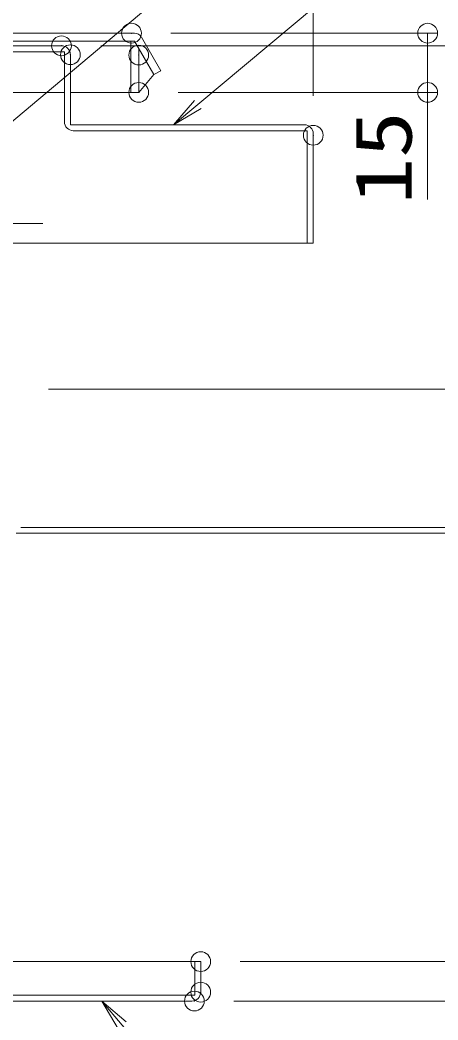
# Model space of a CAD drawing. Units: millimetres, scale not verified. Extents: x -2000 to 2000, y -1385 to 1385.
# Drawn here: x -979 to -873.2, y -382.9 to -129.6 of the extents above; entities that cross this region are included whole.
import ezdxf
from ezdxf.enums import TextEntityAlignment as Align

# ---------------------------------------------------------------- set-up
doc = ezdxf.new("R2010")
doc.units = ezdxf.units.MM
doc.header["$LTSCALE"] = 10
doc.header["$PDMODE"] = 32
doc.header["$PDSIZE"] = 5
doc.linetypes.add('CHAIN2', pattern=[12, 9, -1, 1, -1])
doc.linetypes.add('DASHED2', pattern=[3, 2, -1])
for name, color, linetype, lineweight in [('0-7_PARTS_SIN', 4, 'CHAIN2', 9), ('0-8_GRE_M', 3, 'Continuous', 9), ('0-9_YEL_M', 2, 'Continuous', 9), ('0-F_0', 7, 'Continuous', 9), ('1-3_GRE_SSD', 134, 'DASHED2', 9), ('1-4_sunpou', 1, 'Continuous', 9), ('1-5_DEFPOINTS', 7, 'Continuous', 9), ('1-A_100', 3, 'Continuous', 9), ('2-A_6寸法', 1, 'Continuous', 9)]:
    doc.layers.add(name, color=color, linetype=linetype, lineweight=lineweight)
doc.styles.add('ＭＳ ゴシック', font='')
doc.styles.get('ＭＳ ゴシック').set_extended_font_data('MS Gothic')

# ---------------------------------------------------------------- blocks, each defined once
blk = doc.blocks.new('_ORIGIN')
at = {"layer": '0-F_0', "color": 1}
blk.add_line((0, 0), (-10, 0), dxfattribs=at)
blk.add_circle((0, 0), 5, dxfattribs=at)
blk = doc.blocks.new('MLeader5')
at = {"layer": '2-A_6寸法'}
for p, q in [((-958.28, -378.15), (-953.16, -384.29)), ((-896.85, -448.35), (-861.87, -448.35))]:
    blk.add_line(p, q, dxfattribs=at)
for points in [[(-954.18, -385.15), (-958.28, -378.15), (-952.13, -383.44)], [(-953.16, -384.29), (-899.73, -448.35), (-896.85, -448.35)]]:
    blk.add_lwpolyline(points, dxfattribs=at)
at = {"layer": '2-A_6寸法', "color": 2, "style": 'ＭＳ ゴシック', "width": 0.75}
blk.add_text('下枠', height=19.21, dxfattribs=at).set_placement((-896.13, -448.05), align=Align.BOTTOM_LEFT)
blk = doc.blocks.new('MLeader9')
at = {"layer": '2-A_6寸法'}
for p, q in [((-871.5, -101.1), (-836.52, -101.1)), ((-940.15, -156.15), (-934.01, -151.01))]:
    blk.add_line(p, q, dxfattribs=at)
for points in [[(-934.01, -151.01), (-874.38, -101.1), (-871.5, -101.1)], [(-933.16, -152.03), (-940.15, -156.15), (-934.87, -149.99)]]:
    blk.add_lwpolyline(points, dxfattribs=at)
at = {"layer": '2-A_6寸法', "color": 2, "style": 'ＭＳ ゴシック', "width": 0.75}
blk.add_text('上枠', height=19.21, dxfattribs=at).set_placement((-870.78, -100.8), align=Align.BOTTOM_LEFT)
blk = doc.blocks.new('MLeader10')
at = {"layer": '2-A_6寸法'}
for p, q in [((-871.55, -65.54), (-724.52, -65.54)), ((-1002.28, -173.14), (-996.16, -167.99))]:
    blk.add_line(p, q, dxfattribs=at)
for points in [[(-996.16, -167.99), (-874.43, -65.54), (-871.55, -65.54)], [(-995.3, -169.01), (-1002.28, -173.14), (-997.02, -166.97)]]:
    blk.add_lwpolyline(points, dxfattribs=at)
at = {"layer": '2-A_6寸法', "color": 2, "style": 'ＭＳ ゴシック', "width": 0.75}
blk.add_text('チャイルドロック', height=19.21, dxfattribs=at).set_placement((-871.81, -65.24), align=Align.BOTTOM_LEFT)

msp = doc.modelspace()

# ---------------------------------------------------------------- linework, layer by layer
at = {"layer": '0-7_PARTS_SIN'}
msp.add_line((-973.27, -181.15), (-1013.65, -181.15), dxfattribs=at)
at = {"layer": '0-8_GRE_M'}
for p, q in [((-1686.98, -132.95), (-950.05, -132.95)), ((-948.31, -133.95), (-943.41, -142.45)), ((-1686.98, -134.95), (-950.05, -134.95)), ((-950.98, -134.95), (-950.98, -147.95)), ((-950.98, -134.95), (-950.98, -147.95)), ((-950.05, -134.95), (-945.14, -143.45)), ((-945.14, -143.45), (-948.98, -147.95)), ((-943.41, -142.45), (-945.14, -143.45)), ((-950.98, -147.95), (-966.28, -147.95)), ((-948.98, -147.95), (-950.98, -147.95))]:
    msp.add_line(p, q, dxfattribs=at)
msp.add_arc((-950.05, -134.95), 2, 30, 90, dxfattribs=at)
at = {"layer": '0-9_YEL_M'}
for p, q in [((-933.28, -368.15), (-981.78, -368.15)), ((-934.78, -368.15), (-934.78, -376.65)), ((-933.28, -368.15), (-933.28, -375.9)), ((-934.78, -376.65), (-981.78, -376.65)), ((-935.53, -378.15), (-981.03, -378.15))]:
    msp.add_line(p, q, dxfattribs=at)
msp.add_arc((-935.53, -375.9), 2.25, 270, 0, dxfattribs=at)
at = {"layer": '1-3_GRE_SSD'}
for p, q in [((-948.98, -136.8), (-948.98, -147.95)), ((-948.98, -136.95), (-948.98, -147.95)), ((-967.78, -147.95), (-1306.78, -147.95))]:
    msp.add_line(p, q, dxfattribs=at)
at = {"layer": '1-4_sunpou'}
for p, q in [((-904.78, -148.82), (-904.78, 24.57)), ((-904.78, -148.82), (-904.78, -5.43)), ((-904.78, -148.82), (-904.78, -35.43)), ((-940.8, -132.95), (-873.31, -132.95)), ((-958.53, -136.15), (-843.31, -136.15)), ((-875.81, -137.95), (-875.81, -142.95)), ((-938.98, -147.95), (-873.31, -147.95)), ((-875.81, -147.95), (-875.81, -175.09)), ((-971.78, -223.15), (-813.31, -223.15)), ((-978.78, -258.15), (-843.31, -258.15)), ((-978.78, -258.15), (-843.31, -258.15)), ((-980.01, -259.65), (-843.31, -259.65)), ((-923.28, -368.15), (-813.31, -368.15)), ((-923.28, -368.15), (-813.31, -368.15)), ((-924.88, -378.15), (-813.31, -378.15))]:
    msp.add_line(p, q, dxfattribs=at)
at = {"layer": '1-5_DEFPOINTS'}
for p in [(-950.8, -132.95), (-875.81, -132.95), (-968.53, -136.15), (-966.28, -138.4), (-948.98, -138.49), (-948.98, -147.95), (-904.78, -158.82), (-933.28, -368.15), (-933.28, -375.9), (-934.88, -378.15)]:
    msp.add_point(p, dxfattribs=at)
at = {"layer": '1-A_100'}
for p, q in [((-993.78, -136.15), (-968.53, -136.15)), ((-967.78, -137.65), (-987.28, -137.65)), ((-967.78, -155.4), (-967.78, -137.65)), ((-966.28, -156.15), (-966.28, -138.4)), ((-907.03, -156.15), (-966.28, -156.15)), ((-906.28, -157.65), (-965.53, -157.65)), ((-906.28, -186.15), (-906.28, -157.65)), ((-904.78, -186.15), (-904.78, -158.4)), ((-906.28, -186.15), (-987.28, -186.15)), ((-904.78, -186.15), (-906.28, -186.15))]:
    msp.add_line(p, q, dxfattribs=at)
for centre, start, end in [((-968.53, -138.4), 0, 90), ((-965.53, -155.4), 180, 270), ((-907.03, -158.4), 0, 90)]:
    msp.add_arc(centre, 2.25, start, end, dxfattribs=at)

# ---------------------------------------------------------------- block references
at = {"layer": '1-4_sunpou', "xscale": 0.5, "yscale": 0.5}
for p, rotation in [((-875.81, -132.95), 90), ((-875.81, -147.95), 270)]:
    msp.add_blockref('_ORIGIN', p, dxfattribs=dict(at, rotation=rotation))
at = {"layer": '2-A_6寸法'}
for name in ['MLeader10', 'MLeader9', 'MLeader5']:
    msp.add_blockref(name, (0, 0), dxfattribs=at)

# ---------------------------------------------------------------- texts
at = {"layer": '1-4_sunpou', "color": 2, "style": 'ＭＳ ゴシック', "width": 1.2}
msp.add_text('15', height=14.44, rotation=90, dxfattribs=at).set_placement((-875.53, -176.3), align=Align.BOTTOM_LEFT)

doc.saveas('drawing.dxf')
